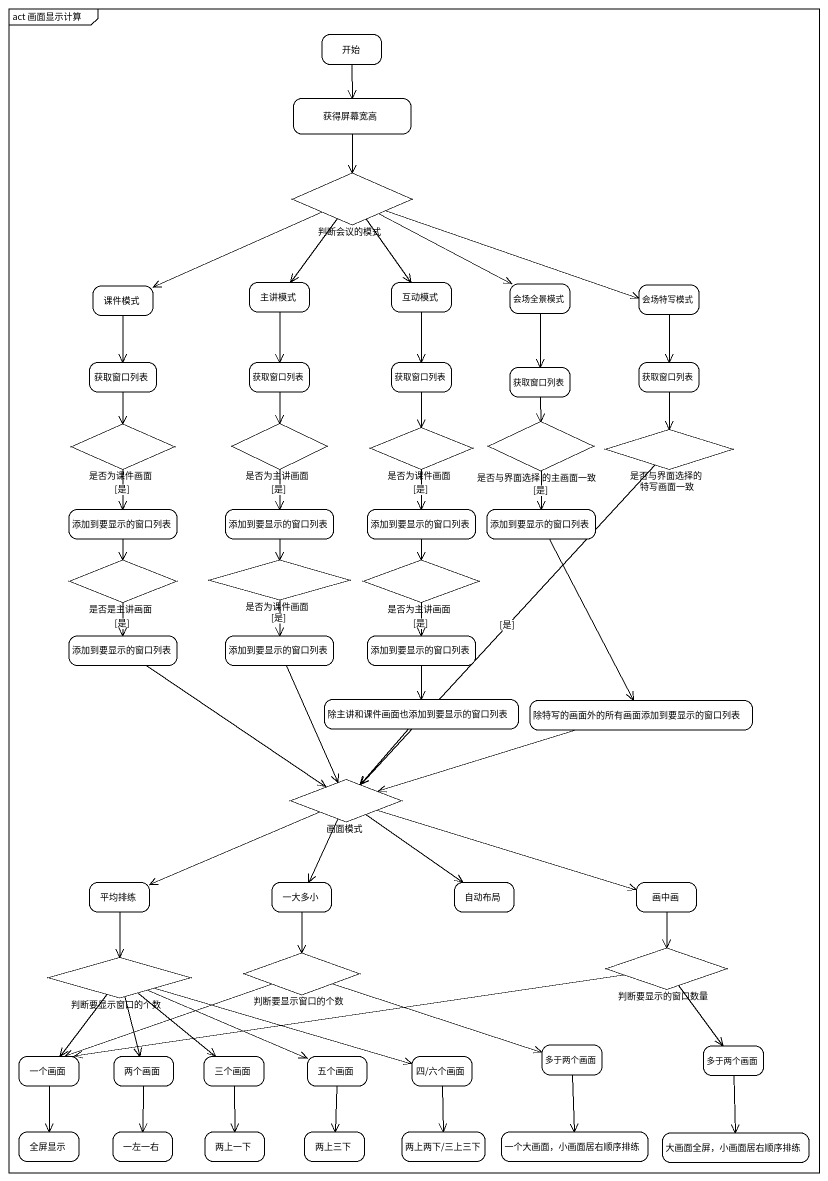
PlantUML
@startuml
mainframe act 画面显示计算
hide empty description
state 开始
state 获得屏幕宽高
state 判断会议的模式 <<choice>>
state 课件模式
state 主讲模式
state 互动模式
state 会场全景模式
state 会场特写模式
state 获取窗口列表
state "获取窗口列表" as 获取窗口列表_2
state "获取窗口列表" as 获取窗口列表_3
state "获取窗口列表" as 获取窗口列表_4
state "获取窗口列表" as 获取窗口列表_5
state 是否为课件画面 <<choice>>
state 是否为主讲画面 <<choice>>
state "是否为课件画面" as 是否为课件画面_2 <<choice>>
state "是否与界面选择 的主画面一致" as 是否与界面选择_的主画面一致 <<choice>>
state "是否与界面选择的 特写画面一致" as 是否与界面选择的_特写画面一致 <<choice>>
state 添加到要显示的窗口列表
state "添加到要显示的窗口列表" as 添加到要显示的窗口列表_2
state "添加到要显示的窗口列表" as 添加到要显示的窗口列表_3
state "添加到要显示的窗口列表" as 添加到要显示的窗口列表_4
state 是否是主讲画面 <<choice>>
state "是否为课件画面" as 是否为课件画面_3 <<choice>>
state "是否为主讲画面" as 是否为主讲画面_2 <<choice>>
state "添加到要显示的窗口列表" as 添加到要显示的窗口列表_5
state "添加到要显示的窗口列表" as 添加到要显示的窗口列表_6
state "添加到要显示的窗口列表" as 添加到要显示的窗口列表_7
state 除主讲和课件画面也添加到要显示的窗口列表
state 除特写的画面外的所有画面添加到要显示的窗口列表
state 画面模式 <<choice>>
state 平均排练
state 一大多小
state 自动布局
state 画中画
state 判断要显示窗口的个数 <<choice>>
state "判断要显示窗口的个数" as 判断要显示窗口的个数_2 <<choice>>
state 判断要显示的窗口数量 <<choice>>
state 多于两个画面
state "多于两个画面" as 多于两个画面_2
state 一个画面
state 两个画面
state 三个画面
state 五个画面
state "四/六个画面" as 四_六个画面
state 全屏显示
state 一左一右
state 两上一下
state 两上三下
state "两上两下/三上三下" as 两上两下_三上三下
state "一个大画面，小画面居右顺序排练" as 一个大画面_小画面居右顺序排练
state "大画面全屏，小画面居右顺序排练" as 大画面全屏_小画面居右顺序排练
开始 --> 获得屏幕宽高
获得屏幕宽高 --> 判断会议的模式
判断会议的模式 -left-> 课件模式
判断会议的模式 --> 主讲模式
判断会议的模式 --> 互动模式
判断会议的模式 -right-> 会场全景模式
判断会议的模式 -right-> 会场特写模式
课件模式 --> 获取窗口列表
主讲模式 --> 获取窗口列表_2
互动模式 --> 获取窗口列表_3
会场全景模式 --> 获取窗口列表_4
会场特写模式 --> 获取窗口列表_5
获取窗口列表 --> 是否为课件画面
获取窗口列表_2 --> 是否为主讲画面
获取窗口列表_3 --> 是否为课件画面_2
获取窗口列表_4 --> 是否与界面选择_的主画面一致
获取窗口列表_5 --> 是否与界面选择的_特写画面一致
是否为课件画面 --> 添加到要显示的窗口列表 : [是]
是否为主讲画面 --> 添加到要显示的窗口列表_2 : [是]
是否为课件画面_2 --> 添加到要显示的窗口列表_3 : [是]
是否与界面选择_的主画面一致 --> 添加到要显示的窗口列表_4 : [是]
是否与界面选择的_特写画面一致 --> 画面模式 : [是]
添加到要显示的窗口列表 --> 是否是主讲画面
添加到要显示的窗口列表_2 --> 是否为课件画面_3
添加到要显示的窗口列表_3 --> 是否为主讲画面_2
添加到要显示的窗口列表_4 --> 除特写的画面外的所有画面添加到要显示的窗口列表
是否是主讲画面 --> 添加到要显示的窗口列表_5 : [是]
是否为课件画面_3 --> 添加到要显示的窗口列表_6 : [是]
是否为主讲画面_2 --> 添加到要显示的窗口列表_7 : [是]
添加到要显示的窗口列表_5 --> 画面模式
添加到要显示的窗口列表_6 --> 画面模式
添加到要显示的窗口列表_7 --> 除主讲和课件画面也添加到要显示的窗口列表
除主讲和课件画面也添加到要显示的窗口列表 --> 画面模式
除特写的画面外的所有画面添加到要显示的窗口列表 -left-> 画面模式
画面模式 -left-> 平均排练
画面模式 --> 一大多小
画面模式 --> 自动布局
画面模式 -right-> 画中画
平均排练 --> 判断要显示窗口的个数
一大多小 --> 判断要显示窗口的个数_2
画中画 --> 判断要显示的窗口数量
判断要显示窗口的个数 --> 一个画面
判断要显示窗口的个数 --> 两个画面
判断要显示窗口的个数 --> 三个画面
判断要显示窗口的个数 -right-> 五个画面
判断要显示窗口的个数 -right-> 四_六个画面
判断要显示窗口的个数_2 -right-> 多于两个画面
判断要显示窗口的个数_2 -left-> 一个画面
判断要显示的窗口数量 --> 多于两个画面_2
判断要显示的窗口数量 -left-> 一个画面
多于两个画面 --> 一个大画面_小画面居右顺序排练
多于两个画面_2 --> 大画面全屏_小画面居右顺序排练
一个画面 --> 全屏显示
两个画面 --> 一左一右
三个画面 --> 两上一下
五个画面 --> 两上三下
四_六个画面 --> 两上两下_三上三下
@enduml
